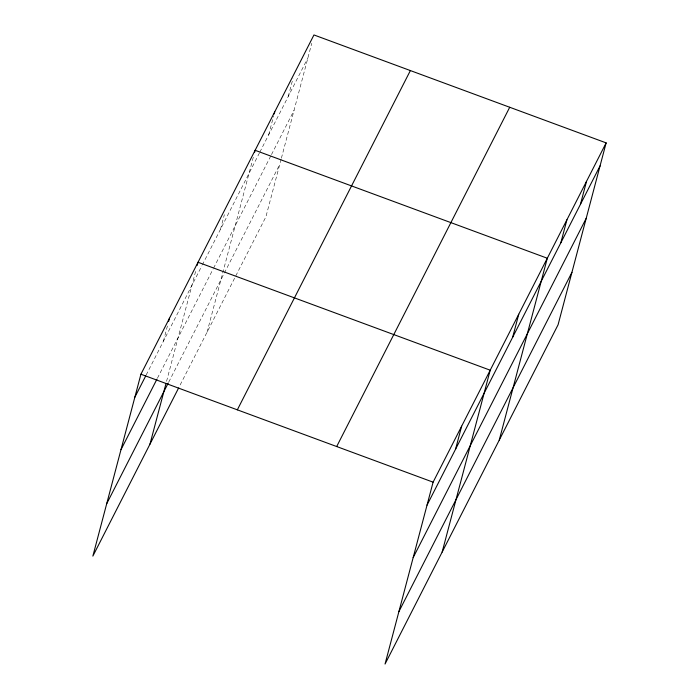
<?xml version="1.0" encoding="UTF-8"?>
<svg xmlns="http://www.w3.org/2000/svg" width="699" height="699" viewBox="0 0 699 699"><rect width="100%" height="100%" fill="white"/><g stroke="black" fill="none" stroke-linecap="round" stroke-linejoin="round"><path stroke-width="0.52" stroke-dasharray="3.5 2.62" d="M163.4 341.243L167.542 325.559M166.563 381.331L196.096 269.578M220.5 229.281L224.37 214.645M207.07 332.191L253.746 155.528M268.661 134.855L273.632 116.034M288.276 96.401L292.968 78.629M281.129 159.215L265.9 216.839L178.516 388.172M281.4 158.175L311.754 43.312M146.17 375.022L201.793 265.961M202.282 264.991L259.346 153.116M259.836 152.155L307.883 57.947M157.424 378.238L213.046 269.167M213.536 268.206L270.985 155.562M271.474 154.601L294.026 110.381M168.747 382.065L279.757 164.405"/><path stroke-width="1.05" d="M606.138 142.884L433.1 482.161L385.044 664.05L558.073 324.782L606.138 142.884L313.956 34.95L140.927 374.218L92.862 556.116L178.516 388.172M168.642 321.383L169.473 318.246M149.97 444.153L166.021 383.41M197.197 265.402L198.027 262.265L490.2 370.199L442.144 552.088M254.576 152.391L255.126 150.302L547.3 258.237L499.243 440.134M274.183 113.946L274.742 111.849M455.573 449.177L461.646 426.18M512.673 337.224L518.754 314.218M560.834 242.789L566.915 219.792M580.45 204.335L586.522 181.338M134.846 397.224L145.68 375.992M120.997 449.658L156.925 379.199M106.72 503.682L168.249 383.035M237.337 409.841L410.374 70.573M336.682 446.539L509.72 107.27M427.019 505.159L600.057 165.89M413.17 557.592L586.208 218.324M398.893 611.616L571.931 272.348M140.927 374.218L433.1 482.161"/></g></svg>
